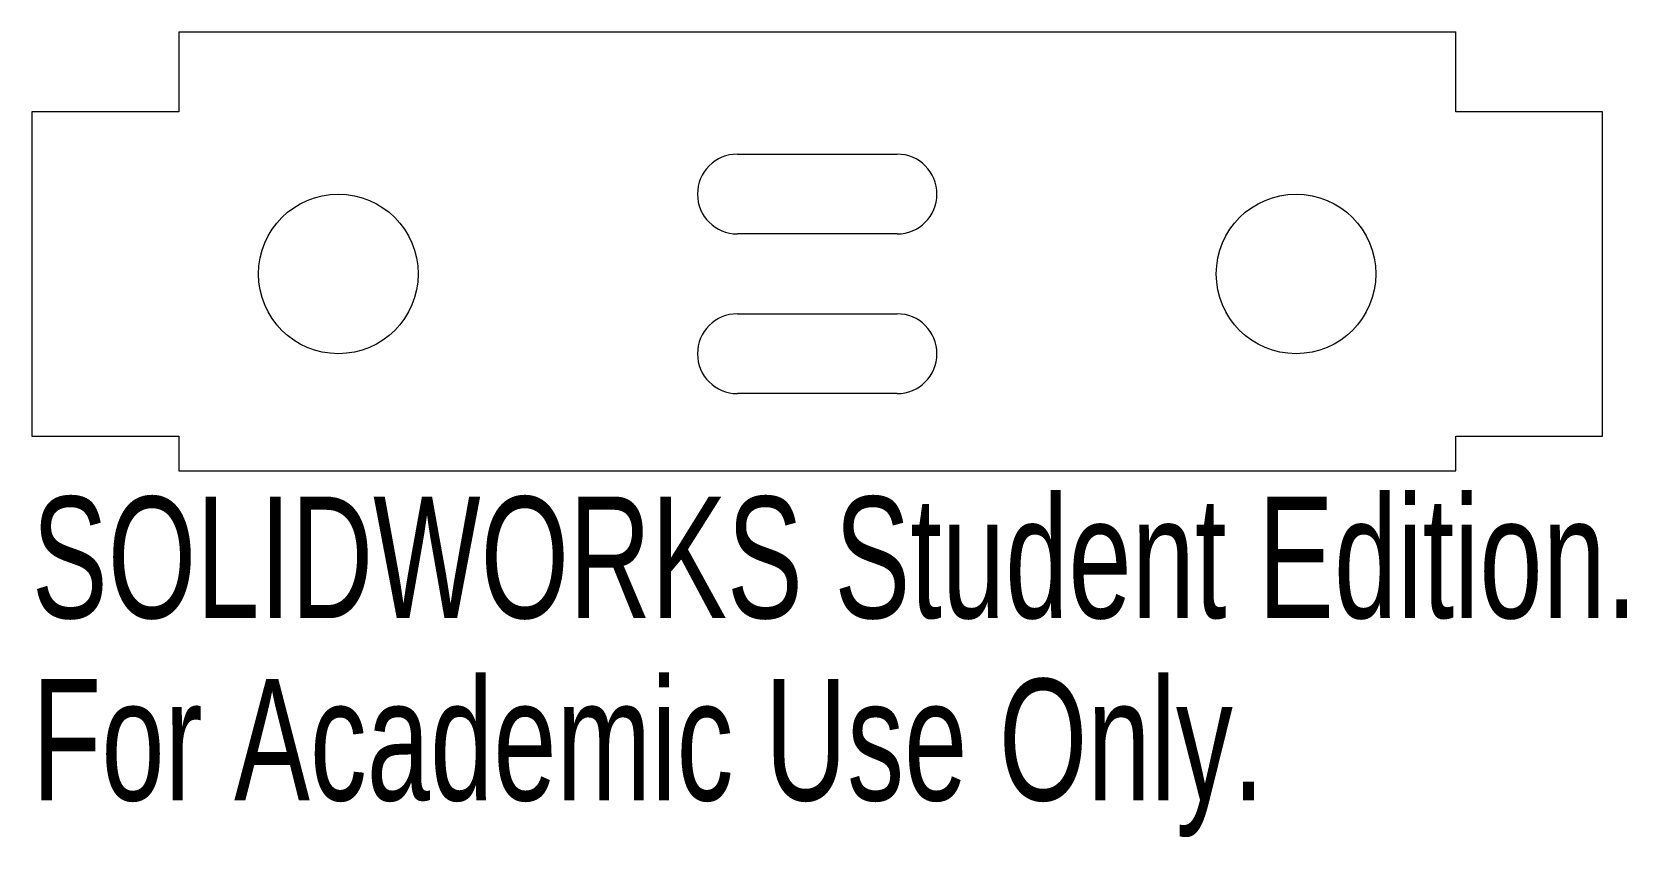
# Model space of a CAD drawing. Header units: inches. Extents: x -1.23 to 1.27, y -0.88 to 0.38.
import ezdxf

# ---------------------------------------------------------------- set-up
doc = ezdxf.new("R2010")
doc.units = ezdxf.units.IN
doc.header["$MEASUREMENT"] = 0
doc.styles.add('SLDTEXTSTYLE0', font='TXT', dxfattribs={"width": 0.7})

msp = doc.modelspace()

# ---------------------------------------------------------------- linework, layer by layer
at = {"color": 7, "linetype": 'Continuous', "lineweight": 15}
for p, q in [((-1, 0.3789), (-1, 0.2539)), ((-1, 0.3789), (1, 0.3789)), ((1, 0.2539), (1, 0.3789)), ((-1, 0.2539), (-1.23, 0.2539)), ((-1.23, 0.2539), (-1.23, -0.2539)), ((1.23, 0.2539), (1, 0.2539)), ((1.23, -0.2539), (1.23, 0.2539)), ((-0.125, 0.1875), (0.125, 0.1875)), ((0.125, 0.0625), (-0.125, 0.0625)), ((-0.125, -0.0625), (0.125, -0.0625)), ((0.125, -0.1875), (-0.125, -0.1875)), ((-1.23, -0.2539), (-1, -0.2539)), ((-1, -0.2539), (-1, -0.3086)), ((1, -0.3086), (1, -0.2539)), ((1, -0.2539), (1.23, -0.2539)), ((-1, -0.3086), (1, -0.3086))]:
    msp.add_line(p, q, dxfattribs=at)
for centre in [(-0.75, 0), (0.75, 0)]:
    msp.add_circle(centre, 0.125, dxfattribs=at)
for centre, start, end in [((-0.125, 0.125), 90, 270), ((0.125, 0.125), 270, 90), ((-0.125, -0.125), 90, 270), ((0.125, -0.125), 270, 90)]:
    msp.add_arc(centre, 0.0625, start, end, dxfattribs=at)

# ---------------------------------------------------------------- texts
at = {"color": 7, "linetype": 'Continuous', "char_height": 0.1903, "attachment_point": 1, "style": 'SLDTEXTSTYLE0'}
for s, insert in [('SOLIDWORKS Student Edition.', (-1.23, -0.3487)), ('For Academic Use Only.', (-1.23, -0.6342))]:
    msp.add_mtext(s, dxfattribs=dict(at, insert=insert))

doc.saveas('drawing.dxf')
